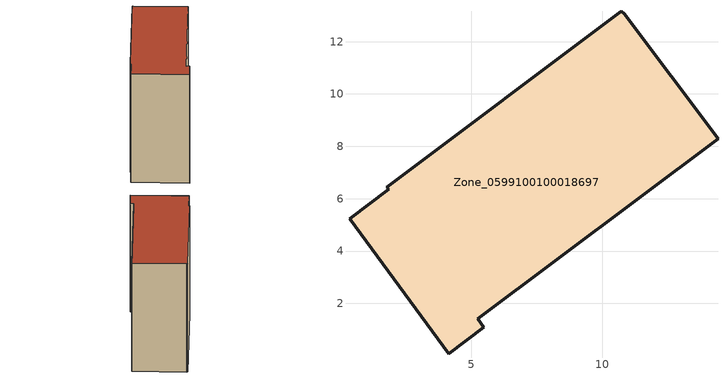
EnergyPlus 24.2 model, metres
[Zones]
Zone_0599100100018697
 floor ground (C_G): 1.85,6.35 1.78,6.44 10.74,13.16 10.85,13.07 14.43,8.29 5.25,1.41 5.48,1.09 4.15,0.07 0.35,5.23 z0
 wall outside (C_F): 5.25,1.41 14.43,8.29 10.85,13.07 10.74,13.16 1.78,6.44 1.85,6.35 0.35,5.23 4.15,0.07 5.48,1.09 5.25,1.41 z0:14.29
 roof outside (C_R): 1.78,6.44 1.85,6.35 0.35,5.23 4.15,0.07 5.48,1.09 5.25,1.41 14.43,8.29 10.85,13.07 10.74,13.16 z14.29
[BUILDING]
Pand.0599100100018697: North Axis=0; Terrain=City; Loads Convergence Tolerance Value=0.04; Temperature Convergence Tolerance Value=0.4; Solar Distribution=FullExterior; Maximum Number of Warmup Days=25; Minimum Number of Warmup Days=1
[Site:Location]
Rotterdam.The.Hague.AP_ZH_NLD Design_Conditions: Latitude=51.96; Longitude=4.45; Time Zone=1; Elevation=-4.5
[SITE:GROUNDTEMPERATURE:BUILDINGSURFACE]
18, 18, 18, 18, 18, 18, 18, 18, 18, 18, 18, 18
[MATERIAL] Thermal Absorptance=0.9; Solar Absorptance=0.7; Visible Absorptance=0.7
Name | Roughness | Thickness | Conductivity | Density | Specific Heat
G.TI.2015-2018 | MediumSmooth | 0.15 | 0.0428571 | 540 | 1210
F.TI.2015-2018 | Rough | 0.3 | 0.0666667 | 1920 | 840
R.TI.2015-2018 | MediumRough | 0.2 | 0.0333333 | 1500 | 1000
[CONSTRUCTION]
C_G: G.TI.2015-2018
C_F: F.TI.2015-2018
C_R: R.TI.2015-2018
[ZONE]
Zone_0599100100018697: Type=1; Multiplier=1; Ceiling Height=Autocalculate; Volume=Autocalculate; Floor Area=autocalculate; Part of Total Floor Area=Yes
[ZONEINFILTRATION:DESIGNFLOWRATE]
Infil_Zone_0599100100018697: Zone or ZoneList or Space or SpaceList=Zone_0599100100018697; Schedule=AlwaysOn; Design Flow Rate Calculation Method=Flow/Area; Flow Rate per Floor Area=0.0015; Constant Term Coefficient=1; Temperature Term Coefficient=0; Velocity Term Coefficient=0; Velocity Squared Term Coefficient=0
[HVACTEMPLATE:ZONE:IDEALLOADSAIRSYSTEM]
Zone_0599100100018697: Maximum Heating Supply Air Temperature=50; Minimum Cooling Supply Air Temperature=13; Maximum Heating Supply Air Humidity Ratio=0.0156; Minimum Cooling Supply Air Humidity Ratio=0.0077; Heating Limit=NoLimit; Cooling Limit=NoLimit; Dehumidification Control Type=ConstantSensibleHeatRatio; Cooling Sensible Heat Ratio=0.7; Dehumidification Setpoint=60; Humidification Control Type=None; Humidification Setpoint=30; Outdoor Air Method=None; Outdoor Air Flow Rate per Person=0.00944; Outdoor Air Flow Rate per Zone Floor Area=0; Outdoor Air Flow Rate per Zone=0; Demand Controlled Ventilation Type=None; Outdoor Air Economizer Type=NoEconomizer; Heat Recovery Type=None; Sensible Heat Recovery Effectiveness=0.7; Latent Heat Recovery Effectiveness=0.65
[ZONECONTROL:THERMOSTAT]
ThermostatControl_Zone_0599100100018697: Zone or ZoneList=Zone_0599100100018697; Control Type Schedule=DualSetpointControlType; Control 1=Thermostat_Zone_0599100100018697; Temperature Difference Between Cutout And Setpoint=0
[THERMOSTATSETPOINT:DUALSETPOINT]
Thermostat_Zone_0599100100018697: Heating Setpoint Temperature Schedule=HeatingSetpoint_Zone_0599100100018697; Cooling Setpoint Temperature Schedule=CoolingSetpoint_Zone_0599100100018697
[SCHEDULE:COMPACT]
HeatingSetpoint_Zone_0599100100018697: Through: 12/31, For: AllDays, Until: 24:00, 21
CoolingSetpoint_Zone_0599100100018697: Through: 12/31, For: AllDays, Until: 24:00, 24
DualSetpointControlType: Through: 12/31, For: AllDays, Until: 24:00, 4
AlwaysOn: Through: 12/31, For: AllDays, Until: 24:00, 1
